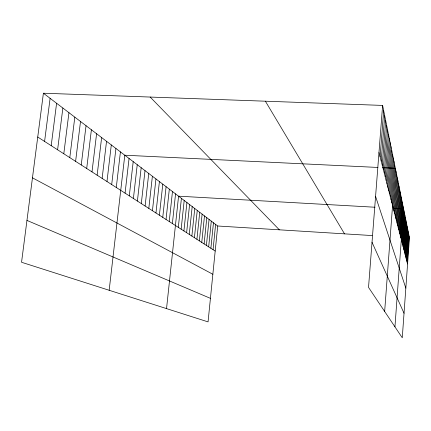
<?xml version="1.0" encoding="UTF-8"?>
<svg xmlns="http://www.w3.org/2000/svg" width="431" height="431" viewBox="0 0 431 431"><rect width="100%" height="100%" fill="white"/><g stroke="black" fill="none" stroke-linecap="round" stroke-linejoin="round"><path stroke-width="0.65" d="M400.835 237.713L403.114 206.594M394.947 326.843L403.567 208.841L393.142 208.259M401.778 241.382L403.998 210.964M402.225 243.127L404.418 213.043M402.662 244.83L404.828 215.069M403.093 246.5L405.232 217.057M403.508 248.127L405.625 218.996M403.917 249.721L406.013 220.898M404.321 251.284L406.385 222.757M404.709 252.814L406.756 224.578M405.097 254.312L407.117 226.361M405.469 255.777L407.473 228.107M405.84 257.21L407.818 229.82M406.201 258.622L408.157 231.495M406.552 259.995L408.491 233.139M406.902 261.348L408.814 234.75M407.241 262.673L409.138 236.333M382.62 105.417L409.45 237.88L402.268 337.785L368.532 287.375L382.62 105.417L43.402 93.215L21.55 262.269L208.06 321.887L217.714 226L43.402 93.215M384.651 311.462L395.356 168.3L382.588 167.681M393.277 208.238L396.014 171.538M393.956 210.888L396.649 174.69M394.618 213.464L397.274 177.75M395.259 215.969L397.878 180.729M395.884 218.409L398.465 183.633M396.493 220.785L399.036 186.451M397.086 223.091L399.591 189.198M397.662 225.343L400.135 191.876M398.228 227.536L400.663 194.489M398.772 229.675L401.175 197.032M399.311 231.759L401.681 199.51M399.833 233.791L402.166 201.929M400.34 235.773L402.646 204.289M384.274 173.165L387.582 129.903M385.228 176.882L388.476 134.316M386.154 180.481L389.338 138.583M387.049 183.962L390.174 142.715M387.911 187.334L390.987 146.712M388.751 190.599L391.768 150.591M389.559 193.767L392.533 154.352M390.351 196.838L393.271 157.994M391.111 199.812L393.988 161.533M391.854 202.705L394.683 164.965M380.115 156.932L383.687 110.665M381.209 161.21L384.711 115.729M382.265 165.332L385.702 120.621M383.288 169.318L386.655 125.34M208.669 246.861L211.287 221.103M210.883 248.283L213.469 222.762M213.059 249.684L215.613 224.395M199.359 240.881L202.123 214.121M201.756 242.421L204.483 215.915M204.105 243.93L206.794 217.677M206.411 245.411L209.062 219.406M189.279 234.399L192.194 206.557M191.876 236.069L194.753 208.507M194.424 237.707L197.258 210.414M196.919 239.307L199.715 212.289M178.321 227.358L181.413 198.341M181.149 229.179L184.193 200.463M183.913 230.957L186.919 202.538M186.623 232.697L189.586 204.569M169.238 221.523L172.475 191.536M172.368 223.538L175.557 193.885M166.538 308.612L178.569 196.175L375.002 207.236M155.952 212.984L159.411 181.586M159.395 215.198L162.794 184.161M162.756 217.359L166.097 186.677M166.037 219.465L169.324 189.139M145.107 206.018L148.743 173.461M148.814 208.399L152.391 176.236M152.429 210.721L155.941 178.94M137.403 201.067L141.179 167.697M141.303 203.572L145.01 170.617M125.071 193.142L129.058 158.463M129.289 195.852L133.206 161.625M133.4 198.492L137.241 164.701M116.278 187.49L120.427 151.884M109.167 290.278L124.801 155.219L377.906 167.454M106.98 181.516L111.295 144.935M111.694 184.549L115.923 148.458M97.137 175.191L101.635 137.575M102.131 178.402L106.538 141.309M86.701 168.483L91.394 129.774M91.997 171.888L96.592 133.734M75.608 161.356L80.516 121.488M81.238 164.976L86.038 125.69M63.799 153.77L68.938 112.669M69.795 157.622L74.816 117.146M51.203 145.678L56.596 103.262M57.603 149.789L62.867 108.041M44.587 141.422L50.109 98.327M217.714 226L372.147 235.568M400.744 237.341L409.45 237.88M26.959 220.419L210.43 298.349M32.465 177.836L212.855 274.267M37.739 137.026L215.193 251.052M150.171 97.056L279.358 229.82M265.383 101.199L344.525 233.855M372.023 242.265L404.03 313.245M375.573 196.412L405.835 288.156M378.973 152.504L407.575 263.971"/></g></svg>
